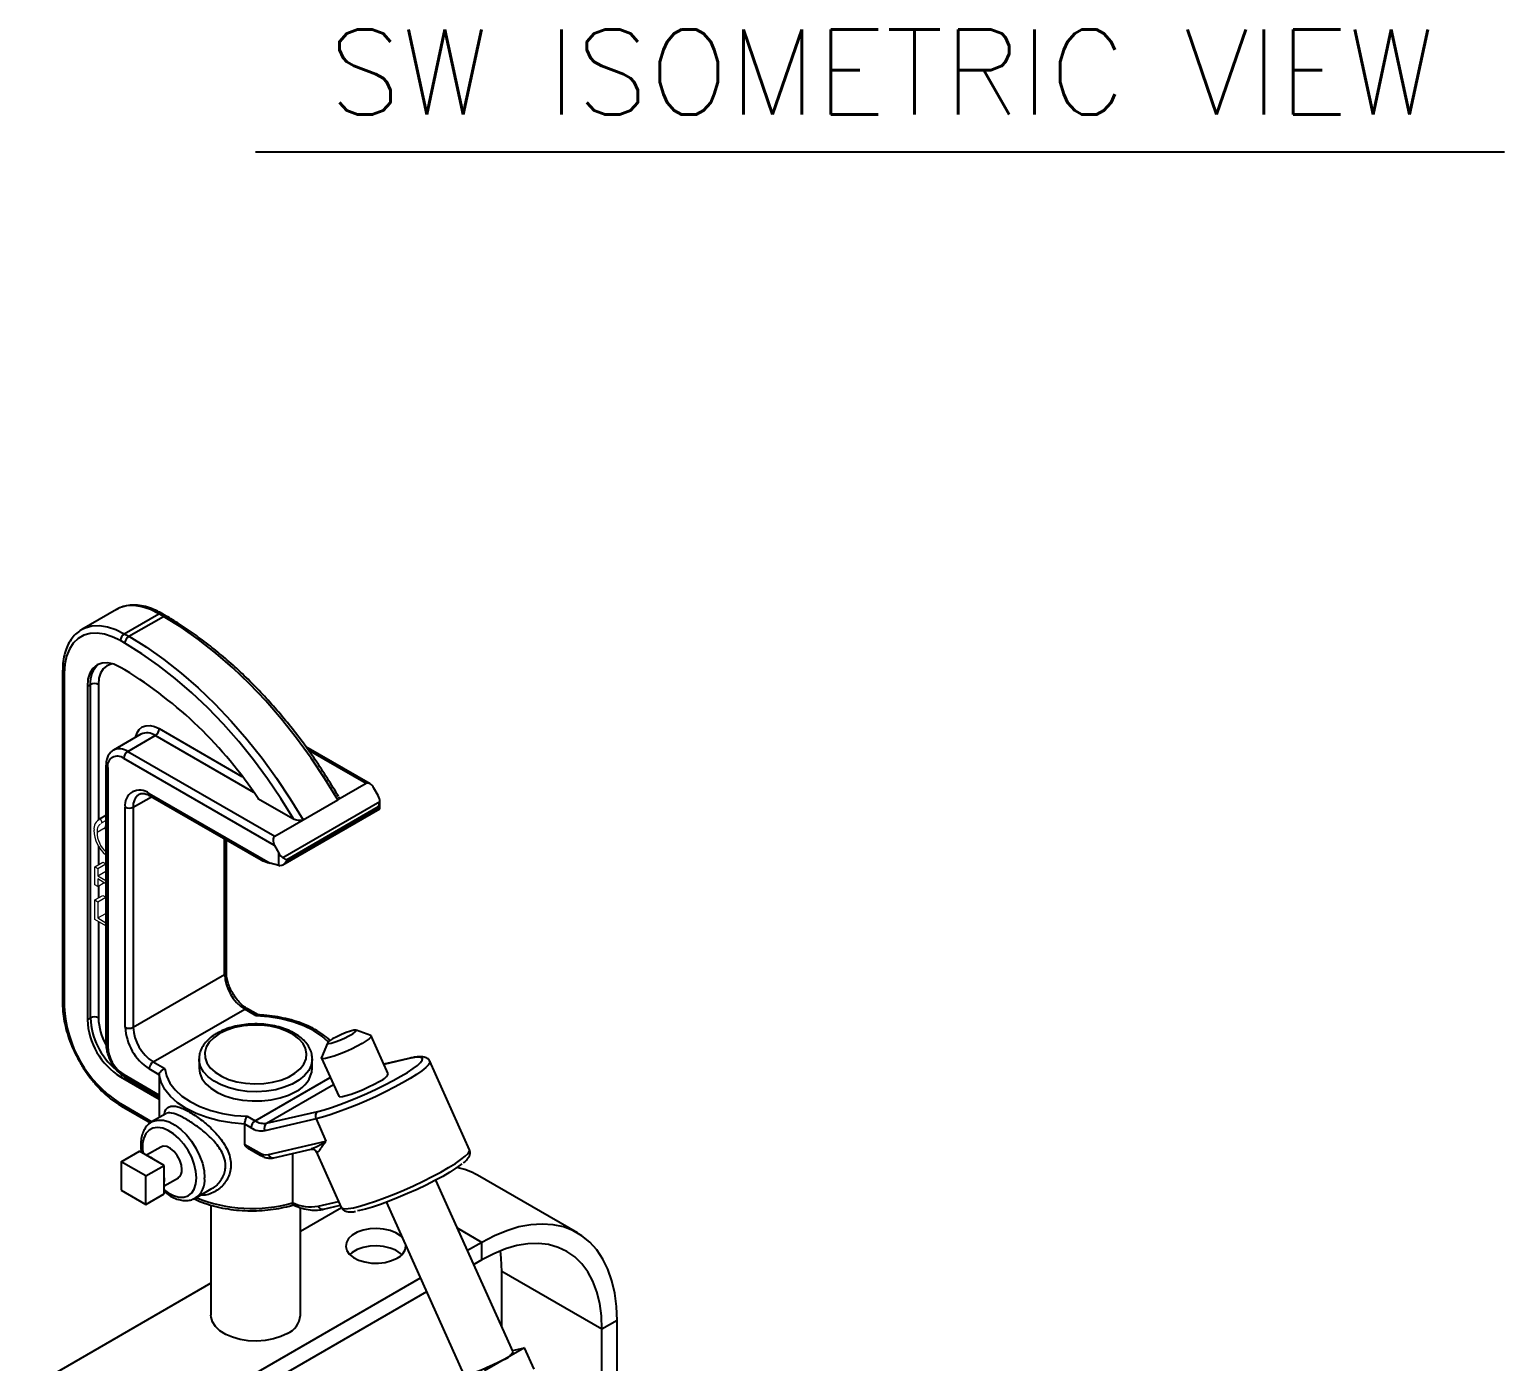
# Model space of a CAD drawing. Extents: x 11 to 120, y 2 to 94.
# Drawn here: x 19.14 to 32.17, y 82.61 to 94.37 of the extents above; entities that cross this region are included whole.
import ezdxf
from ezdxf.enums import TextEntityAlignment as Align

# ---------------------------------------------------------------- set-up
doc = ezdxf.new("R2010")
doc.units = 0
doc.header["$MEASUREMENT"] = 0
doc.layers.add('OBJECT', color=7, linetype='CONTINUOUS')
doc.styles.get("Standard").update_dxf_attribs({"font": 'SIMPLEX'})

msp = doc.modelspace()

# ---------------------------------------------------------------- linework, layer by layer
at = {"layer": 'OBJECT', "color": 1}
msp.add_line((21.138, 93.288), (32.169, 93.288), dxfattribs=at)
at = {"layer": 'OBJECT'}
for p, q in [((19.912, 89.248), (19.606, 89.072)), ((19.981, 89.035), (20.287, 89.211)), ((20.021, 89.012), (20.327, 89.188)), ((20.327, 89.188), (20.287, 89.211)), ((20.352, 89.191), (20.312, 89.214)), ((19.986, 88.95), (19.946, 88.974)), ((19.981, 89.035), (20.021, 89.012)), ((19.436, 88.708), (19.436, 85.765)), ((19.986, 88.715), (19.946, 88.738)), ((19.451, 88.688), (19.451, 85.744)), ((19.681, 88.586), (19.655, 88.57)), ((19.681, 85.642), (19.681, 88.586)), ((19.752, 88.586), (19.752, 87.39)), ((19.655, 88.57), (19.655, 85.627)), ((20.289, 88.197), (21.02, 87.774)), ((20.128, 88.148), (19.886, 88.008)), ((20.011, 87.995), (20.253, 88.135)), ((21.125, 87.632), (20.253, 88.135)), ((21.307, 87.165), (19.976, 87.934)), ((20.011, 87.995), (21.309, 87.246)), ((22.152, 87.709), (21.584, 88.036)), ((22.117, 87.712), (21.606, 88.007)), ((19.819, 87.873), (19.819, 85.409)), ((19.834, 87.853), (19.834, 85.389)), ((22.117, 87.712), (21.866, 87.567)), ((22.223, 87.605), (22.185, 87.672)), ((20.06, 87.503), (20.222, 87.596)), ((20.201, 87.625), (21.27, 87.008)), ((20.211, 87.602), (21.19, 87.037)), ((21.161, 87.58), (21.474, 87.4)), ((21.381, 87.058), (22.237, 87.552)), ((21.56, 87.391), (21.866, 87.567)), ((22.237, 87.489), (22.237, 87.554)), ((19.989, 85.56), (19.989, 87.503)), ((20.06, 87.503), (20.06, 85.56)), ((21.38, 86.994), (22.237, 87.489)), ((22.223, 87.505), (21.415, 87.038)), ((21.415, 87.031), (22.223, 87.497)), ((22.223, 87.497), (22.223, 87.505)), ((21.309, 87.246), (21.56, 87.391)), ((19.752, 87.16), (19.752, 86.996)), ((20.867, 86.026), (20.867, 87.224)), ((20.882, 86.047), (20.882, 87.215)), ((21.307, 87.165), (21.345, 87.098)), ((21.345, 86.989), (21.345, 87.098)), ((21.415, 87.038), (21.415, 87.031)), ((21.345, 86.989), (21.27, 87.008)), ((19.752, 86.807), (19.752, 86.702)), ((19.752, 86.495), (19.752, 85.642)), ((20.06, 85.56), (20.867, 86.026)), ((20.236, 85.254), (21.044, 85.72)), ((21.146, 85.661), (21.044, 85.72)), ((21.162, 85.669), (21.069, 85.723)), ((19.681, 85.642), (19.655, 85.627)), ((22.157, 85.487), (22.027, 85.535)), ((22.311, 85.149), (22.161, 85.484)), ((21.774, 85.421), (21.723, 85.292)), ((20.29, 85.141), (20.201, 85.193)), ((20.236, 85.254), (20.339, 85.195)), ((20.641, 85.279), (20.641, 85.198)), ((21.641, 85.198), (21.641, 85.279)), ((21.723, 85.287), (21.874, 84.952)), ((22.505, 85.287), (22.273, 85.233)), ((22.496, 85.283), (22.274, 85.232)), ((23.03, 84.479), (22.679, 85.26)), ((19.973, 85.138), (19.946, 85.122)), ((19.946, 85.122), (20.288, 84.925)), ((19.976, 85.144), (20.29, 84.962)), ((19.986, 85.121), (20.289, 84.946)), ((20.29, 85.141), (20.29, 84.962)), ((21.136, 84.734), (21.799, 85.117)), ((20.288, 84.947), (20.288, 84.762)), ((21.238, 84.713), (21.828, 85.054)), ((19.946, 84.887), (20.225, 84.726)), ((19.956, 84.864), (20.213, 84.716)), ((21.238, 84.713), (21.689, 84.817)), ((20.216, 84.72), (20.222, 84.724)), ((20.349, 84.797), (20.222, 84.724)), ((21.045, 84.526), (21.045, 84.705)), ((21.101, 84.673), (21.045, 84.705)), ((21.067, 84.774), (21.136, 84.734)), ((21.674, 84.752), (21.223, 84.647)), ((21.674, 84.752), (21.762, 84.554)), ((21.253, 84.436), (21.762, 84.554)), ((19.953, 84.372), (20.116, 84.466)), ((20.207, 84.414), (20.116, 84.466)), ((20.302, 84.503), (20.177, 84.431)), ((20.242, 84.393), (20.207, 84.414)), ((21.045, 84.526), (21.172, 84.453)), ((21.068, 84.497), (21.182, 84.43)), ((21.3, 84.408), (21.632, 84.484)), ((21.467, 84.446), (21.467, 84.013)), ((21.666, 84.475), (21.665, 84.476)), ((21.666, 84.475), (21.676, 84.463)), ((21.676, 84.463), (21.897, 83.97)), ((21.68, 84.458), (21.676, 84.463)), ((20.171, 84.247), (19.953, 84.372)), ((19.953, 84.372), (19.953, 84.121)), ((20.171, 84.247), (20.333, 84.341)), ((20.333, 84.341), (20.242, 84.393)), ((20.333, 84.235), (20.333, 84.341)), ((20.171, 83.995), (20.171, 84.247)), ((20.333, 84.195), (20.333, 84.235)), ((20.333, 84.161), (20.458, 84.232)), ((20.333, 84.089), (20.333, 84.195)), ((23.414, 82.694), (22.732, 84.211)), ((23.983, 83.744), (23.099, 84.254)), ((19.953, 84.121), (20.171, 83.995)), ((20.171, 83.995), (20.333, 84.089)), ((20.609, 84.052), (20.749, 84.133)), ((21.693, 83.982), (21.873, 84.023)), ((20.746, 83.99), (20.746, 83.018)), ((21.467, 84.009), (21.467, 84.013)), ((21.536, 83.018), (21.536, 83.968)), ((21.899, 83.966), (21.536, 83.756)), ((21.74, 83.953), (21.889, 83.988)), ((22.295, 84.014), (22.976, 82.498)), ((23.139, 83.661), (22.924, 83.785)), ((23.139, 83.661), (23.012, 83.588)), ((23.139, 83.507), (23.139, 83.661)), ((23.139, 83.507), (23.067, 83.466)), ((24.199, 82.895), (23.316, 83.405)), ((23.316, 82.913), (23.316, 83.405)), ((20.746, 83.3), (19.144, 82.375)), ((22.595, 83.346), (20.028, 81.864)), ((22.649, 83.225), (20.028, 81.711)), ((24.332, 82.971), (24.199, 82.895)), ((24.199, 77.385), (24.199, 82.895)), ((24.332, 77.231), (24.332, 82.971)), ((23.516, 82.731), (23.163, 82.527)), ((23.408, 82.706), (23.516, 82.731)), ((23.601, 82.542), (23.516, 82.731))]:
    msp.add_line(p, q, dxfattribs=at)
at = {"layer": 'OBJECT', "linetype": 'Continuous', "lineweight": 15}
for p, q in [((19.819, 87.432), (19.753, 87.394)), ((19.768, 87.4), (19.819, 87.429)), ((19.741, 87.282), (19.811, 87.323)), ((19.768, 87.4), (19.784, 87.367)), ((19.784, 87.367), (19.819, 87.387)), ((19.72, 86.978), (19.791, 87.019)), ((19.791, 87.019), (19.818, 87.003)), ((19.72, 86.819), (19.72, 86.978)), ((19.72, 86.978), (19.747, 86.963)), ((19.747, 86.963), (19.818, 87.003)), ((19.747, 86.963), (19.747, 86.897)), ((19.747, 86.897), (19.818, 86.938)), ((19.747, 86.897), (19.819, 86.855)), ((19.818, 87.003), (19.818, 86.938)), ((19.818, 86.938), (19.819, 86.937)), ((19.747, 86.804), (19.72, 86.819)), ((19.819, 86.828), (19.747, 86.87)), ((19.747, 86.87), (19.747, 86.804)), ((19.747, 86.804), (19.804, 86.837)), ((19.72, 86.684), (19.791, 86.725)), ((19.72, 86.513), (19.72, 86.684)), ((19.72, 86.684), (19.747, 86.668)), ((19.747, 86.668), (19.818, 86.709)), ((19.747, 86.668), (19.747, 86.525)), ((19.791, 86.725), (19.818, 86.709)), ((19.818, 86.709), (19.818, 86.566)), ((19.819, 86.456), (19.72, 86.513)), ((19.747, 86.525), (19.818, 86.566)), ((19.747, 86.525), (19.819, 86.483)), ((19.818, 86.566), (19.819, 86.565))]:
    msp.add_line(p, q, dxfattribs=at)
at = {"layer": 'OBJECT', "flags": 128}
for points in [[(20.287, 89.211), (20.211, 89.249), (20.137, 89.273), (20.066, 89.283), (20, 89.28), (19.939, 89.262), (19.912, 89.248)], [(19.609, 89.074), (19.634, 89.086), (19.694, 89.103), (19.761, 89.107), (19.832, 89.096), (19.906, 89.072), (19.981, 89.035)], [(21.866, 87.567), (21.752, 87.755), (21.631, 87.937), (21.503, 88.112), (21.369, 88.28), (21.23, 88.441), (21.087, 88.592), (20.939, 88.733), (20.789, 88.864), (20.636, 88.984), (20.482, 89.092), (20.327, 89.188)], [(19.946, 88.974), (19.875, 89.008), (19.806, 89.031), (19.74, 89.041), (19.678, 89.037), (19.622, 89.021), (19.572, 88.992), (19.529, 88.951), (19.496, 88.899), (19.471, 88.837), (19.456, 88.766), (19.451, 88.688)], [(20.021, 89.012), (20.176, 88.916), (20.331, 88.808), (20.484, 88.688), (20.634, 88.557), (20.781, 88.415), (20.925, 88.264), (21.064, 88.104), (21.198, 87.936), (21.325, 87.76), (21.446, 87.578), (21.56, 87.391)], [(21.474, 87.4), (21.363, 87.579), (21.245, 87.753), (21.121, 87.921), (20.991, 88.082), (20.857, 88.235), (20.718, 88.379), (20.576, 88.514), (20.431, 88.64), (20.284, 88.754), (20.135, 88.858), (19.986, 88.95)], [(19.946, 88.738), (19.889, 88.765), (19.834, 88.777), (19.784, 88.775), (19.74, 88.759), (19.704, 88.729), (19.677, 88.686), (19.66, 88.633), (19.655, 88.57)], [(19.88, 88.768), (19.866, 88.766), (19.827, 88.751), (19.795, 88.725), (19.772, 88.688), (19.757, 88.641), (19.752, 88.586)], [(20.081, 88.12), (20.093, 88.159), (20.112, 88.19), (20.139, 88.212), (20.171, 88.223), (20.208, 88.225), (20.247, 88.216), (20.289, 88.197)], [(21.782, 85.431), (21.724, 85.482), (21.651, 85.532), (21.565, 85.574), (21.47, 85.609), (21.367, 85.635), (21.258, 85.653), (21.146, 85.661)], [(20.823, 85.504), (20.771, 85.468), (20.731, 85.428), (20.705, 85.384), (20.692, 85.338), (20.694, 85.291), (20.71, 85.246), (20.74, 85.202), (20.783, 85.163), (20.838, 85.129), (20.902, 85.1), (20.974, 85.079), (21.051, 85.066), (21.131, 85.061), (21.212, 85.064), (21.29, 85.075), (21.363, 85.094), (21.43, 85.121), (21.487, 85.154), (21.533, 85.192), (21.566, 85.234), (21.586, 85.28), (21.591, 85.326), (21.582, 85.372), (21.559, 85.417), (21.522, 85.459), (21.473, 85.496), (21.414, 85.527), (21.346, 85.552), (21.271, 85.569), (21.192, 85.578), (21.111, 85.579), (21.031, 85.572), (20.955, 85.557), (20.885, 85.534), (20.823, 85.504)], [(22.157, 85.487), (22.161, 85.484), (22.159, 85.474), (22.144, 85.459), (22.118, 85.44), (22.081, 85.417), (22.036, 85.393), (21.986, 85.368), (21.934, 85.344), (21.881, 85.323), (21.833, 85.305), (21.79, 85.292), (21.757, 85.284), (21.734, 85.282), (21.723, 85.286), (21.723, 85.292)], [(21.82, 85.457), (21.793, 85.439), (21.777, 85.426), (21.774, 85.417), (21.786, 85.416), (21.809, 85.42), (21.843, 85.431), (21.884, 85.446), (21.926, 85.465), (21.965, 85.485), (21.998, 85.503), (22.02, 85.519), (22.029, 85.53), (22.025, 85.535), (22.007, 85.534), (21.977, 85.526), (21.94, 85.513), (21.898, 85.496), (21.857, 85.476), (21.82, 85.457)], [(20.339, 85.195), (20.353, 85.13), (20.383, 85.067), (20.429, 85.008), (20.489, 84.953), (20.563, 84.904), (20.649, 84.861), (20.744, 84.826), (20.847, 84.8), (20.955, 84.782), (21.067, 84.774)], [(21.641, 85.282), (21.641, 85.273), (21.632, 85.225), (21.609, 85.178), (21.572, 85.133), (21.523, 85.093), (21.464, 85.059), (21.394, 85.031), (21.318, 85.009), (21.236, 84.996), (21.152, 84.991), (21.067, 84.994), (20.985, 85.005), (20.907, 85.025), (20.835, 85.051), (20.773, 85.084), (20.721, 85.123), (20.681, 85.166), (20.655, 85.213), (20.642, 85.261), (20.641, 85.28)], [(20.641, 85.198), (20.647, 85.155), (20.666, 85.107), (20.7, 85.062), (20.746, 85.021), (20.803, 84.985), (20.87, 84.955), (20.945, 84.932), (21.026, 84.917), (21.109, 84.91), (21.194, 84.911), (21.277, 84.92), (21.357, 84.937), (21.43, 84.962), (21.495, 84.994)], [(22.679, 85.26), (22.679, 85.247), (22.668, 85.228), (22.644, 85.204), (22.608, 85.175), (22.561, 85.143), (22.504, 85.107), (22.439, 85.069), (22.366, 85.03), (22.287, 84.99), (22.205, 84.95), (22.12, 84.912), (22.036, 84.876), (21.953, 84.843), (21.873, 84.813), (21.799, 84.787), (21.732, 84.767), (21.674, 84.752)], [(21.689, 84.817), (21.745, 84.832), (21.811, 84.852), (21.883, 84.877), (21.96, 84.907), (22.041, 84.94), (22.123, 84.975), (22.204, 85.013), (22.282, 85.051), (22.356, 85.089), (22.423, 85.127), (22.482, 85.162), (22.532, 85.195), (22.57, 85.224), (22.585, 85.237)], [(22.585, 85.237), (22.597, 85.249), (22.612, 85.269), (22.614, 85.284), (22.602, 85.293), (22.579, 85.296), (22.543, 85.292), (22.496, 85.283)], [(22.505, 85.287), (22.504, 85.286), (22.496, 85.283)], [(21.045, 84.705), (20.93, 84.715), (20.819, 84.734), (20.713, 84.762), (20.616, 84.799), (20.528, 84.842), (20.452, 84.893), (20.389, 84.95), (20.34, 85.011), (20.307, 85.075), (20.29, 85.141)], [(21.874, 84.952), (21.874, 84.951), (21.884, 84.947), (21.907, 84.949), (21.941, 84.957), (21.983, 84.97), (22.032, 84.988), (22.084, 85.009), (22.137, 85.033), (22.187, 85.058), (22.231, 85.082)], [(20.619, 84.23), (20.614, 84.288), (20.599, 84.35), (20.576, 84.412), (20.545, 84.472), (20.506, 84.529), (20.463, 84.578), (20.416, 84.619), (20.368, 84.65), (20.32, 84.669), (20.275, 84.676), (20.234, 84.67), (20.199, 84.652), (20.171, 84.622), (20.152, 84.582), (20.143, 84.533), (20.143, 84.477), (20.146, 84.449)], [(20.222, 84.724), (20.236, 84.731), (20.279, 84.741), (20.326, 84.739), (20.377, 84.724), (20.429, 84.697), (20.48, 84.658), (20.529, 84.61), (20.574, 84.554), (20.614, 84.492), (20.646, 84.426), (20.67, 84.359), (20.685, 84.293), (20.69, 84.23)], [(20.49, 84.304), (20.486, 84.344), (20.471, 84.387), (20.449, 84.427), (20.42, 84.463), (20.388, 84.49), (20.356, 84.506), (20.325, 84.51), (20.302, 84.503)], [(21.897, 83.97), (21.904, 83.963), (21.925, 83.958), (21.958, 83.96), (22.004, 83.967), (22.06, 83.98), (22.126, 84), (22.199, 84.024), (22.279, 84.053), (22.363, 84.086), (22.449, 84.122), (22.535, 84.161), (22.62, 84.201), (22.701, 84.242), (22.777, 84.282), (22.845, 84.321), (22.905, 84.358), (22.954, 84.392), (22.992, 84.421), (23.017, 84.447), (23.03, 84.467), (23.03, 84.479)], [(22.962, 84.354), (22.951, 84.346), (22.909, 84.315), (22.856, 84.281), (22.793, 84.244), (22.723, 84.206), (22.646, 84.167), (22.566, 84.128), (22.483, 84.091), (22.4, 84.056), (22.32, 84.024), (22.244, 83.996), (22.173, 83.973), (22.111, 83.954), (22.058, 83.942), (22.04, 83.939)], [(20.333, 84.124), (20.368, 84.099), (20.416, 84.074), (20.463, 84.061), (20.506, 84.061), (20.545, 84.073), (20.576, 84.097), (20.599, 84.132), (20.614, 84.177), (20.619, 84.23)], [(22.434, 83.705), (22.419, 83.718), (22.378, 83.744), (22.328, 83.765), (22.271, 83.778), (22.21, 83.783), (22.148, 83.78), (22.09, 83.769), (22.037, 83.75), (21.994, 83.725), (21.961, 83.695), (21.942, 83.661), (21.936, 83.625), (21.945, 83.59), (21.968, 83.557), (22.004, 83.528), (22.05, 83.504), (22.104, 83.488), (22.163, 83.478), (22.225, 83.477), (22.285, 83.484), (22.341, 83.5), (22.39, 83.522), (22.39, 83.522)], [(24.332, 82.971), (24.327, 83.096), (24.312, 83.213), (24.287, 83.322), (24.252, 83.423), (24.207, 83.513), (24.154, 83.594), (24.091, 83.663), (24.021, 83.72), (23.943, 83.765), (23.858, 83.797), (23.767, 83.817), (23.671, 83.823), (23.57, 83.816), (23.465, 83.797), (23.358, 83.764), (23.249, 83.718), (23.139, 83.661)], [(22.432, 83.553), (22.419, 83.564), (22.378, 83.591), (22.328, 83.611), (22.271, 83.624), (22.21, 83.63), (22.148, 83.627), (22.09, 83.615), (22.037, 83.597), (21.994, 83.572), (21.972, 83.553)], [(24.199, 82.895), (24.194, 83.012), (24.179, 83.122), (24.154, 83.224), (24.119, 83.317), (24.074, 83.4), (24.021, 83.472), (23.959, 83.533), (23.889, 83.581), (23.812, 83.617), (23.728, 83.641), (23.639, 83.651), (23.545, 83.648), (23.447, 83.632), (23.346, 83.603), (23.243, 83.561), (23.139, 83.507)], [(23.316, 83.405), (23.31, 83.522), (23.303, 83.587)], [(21.421, 82.856), (21.363, 82.829), (21.297, 82.808), (21.225, 82.795), (21.151, 82.79), (21.076, 82.793), (21.003, 82.804), (20.936, 82.823), (20.876, 82.849), (20.825, 82.881), (20.786, 82.918), (20.76, 82.959), (20.747, 83.001), (20.746, 83.018)], [(23.334, 82.628), (23.289, 82.604), (23.239, 82.579), (23.186, 82.555), (23.134, 82.533), (23.085, 82.516), (23.043, 82.502), (23.01, 82.495), (22.987, 82.493), (22.976, 82.497), (22.976, 82.498)]]:
    msp.add_lwpolyline(points, dxfattribs=at)
at = {"layer": 'OBJECT'}
for centre, radius, start, end in [((20.301, 89.191), 0.0252, 65.6944, 125.6158), ((20.341, 89.168), 0.025, 65.4851, 125.8094), ((20.023, 88.97), 0.0768, 122.6062, 177.3937), ((20.063, 88.947), 0.0768, 122.6062, 177.3937), ((19.46, 88.71), 0.0239, 183.9358, 247.3698), ((19.894, 88.605), 0.214, 131.0984, 185.1335), ((18.021, 85.504), 3.765, 33.4707, 58.5356), ((19.717, 88.518), 0.0769, 62.6098, 117.3902), ((20.212, 88.2), 0.0768, 302.6062, 357.3937), ((20.18, 88.033), 0.126, 54.3828, 114.3061), ((19.92, 87.867), 0.0873, 50.7963, 189.2141), ((19.938, 87.896), 0.123, 53.6819, 115.3816), ((20.052, 87.931), 0.0768, 122.6044, 177.3955), ((19.845, 87.875), 0.0251, 185.7104, 245.6241), ((20.118, 87.524), 0.131, 50.7966, 189.2138), ((20.182, 87.516), 0.123, 124.8711, 186.3099), ((20.228, 87.624), 0.027, 176.6332, 232.0551), ((20.024, 87.571), 0.0769, 242.6096, 297.3904), ((20.857, 86.049), 0.0251, 294.3744, 354.3054), ((21.251, 86.044), 0.384, 182.6054, 237.3945), ((19.461, 85.767), 0.0251, 185.6952, 245.625), ((20.521, 85.791), 1.071, 182.4871, 237.5129), ((21.058, 85.701), 0.0239, 63.6541, 127.3217), ((20.287, 85.655), 0.633, 182.6055, 237.3946), ((19.717, 85.574), 0.0769, 62.6098, 117.3902), ((20.319, 85.672), 0.638, 182.6498, 229.6447), ((20.269, 85.659), 0.517, 181.8867, 209.3009), ((20.45, 85.581), 0.461, 182.6055, 237.3945), ((20.024, 85.628), 0.0769, 242.6096, 297.3904), ((20.443, 85.578), 0.384, 182.6054, 237.3945), ((19.845, 85.412), 0.0251, 185.6948, 245.6253), ((20.141, 85.403), 0.307, 182.6056, 237.3944), ((20.278, 85.189), 0.0768, 122.6049, 177.395), ((21.396, 85.219), 0.246, 293.6249, 355.0549), ((20, 85.141), 0.0248, 173.8632, 234.8251), ((22.185, 85.22), 0.146, 288.7889, 330.4679), ((19.97, 84.884), 0.0239, 172.5927, 236.1092), ((21.719, 84.776), 0.0515, 126.297, 207.8016), ((21.178, 84.67), 0.0768, 122.6049, 177.395), ((21.195, 84.817), 0.172, 236.6988, 279.2315), ((21.215, 84.854), 0.143, 236.6987, 279.2317), ((21.268, 84.671), 0.0515, 126.2973, 207.8014), ((20.152, 84.278), 0.147, 52.0319, 67.9735), ((21.235, 84.549), 0.114, 236.6989, 279.2317), ((21.196, 84.45), 0.024, 172.7463, 235.9574), ((21.293, 84.45), 0.0423, 198.6052, 278.8714), ((21.635, 84.438), 0.0489, 24.1642, 50.3606), ((20.414, 84.295), 0.0765, 304.8225, 6.4898), ((22.809, 83.75), 0.582, 60.1371, 79.2059), ((20.188, 84.215), 0.147, 352.0293, 7.9707), ((20.504, 84.207), 0.187, 304.6668, 7.0216), ((21.109, 85.28), 1.32, 248.0111, 285.7119), ((21.627, 84.338), 0.363, 243.8079, 280.5074), ((21.734, 83.997), 0.0437, 200.0823, 277.3943), ((22.338, 83.641), 0.13, 293.3755, 355.3044), ((21.341, 83.035), 0.196, 293.8664, 354.8135), ((23.287, 82.766), 0.146, 288.7888, 330.4678)]:
    msp.add_arc(centre, radius, start, end, dxfattribs=at)
at = {"layer": 'OBJECT', "linetype": 'Continuous', "lineweight": 15}
for centre, radius, start, end in [((19.808, 87.313), 0.0949, 114.3865, 188.352), ((19.986, 87.299), 0.273, 179.9121, 232.2609), ((19.968, 87.282), 0.228, 179.8493, 229.1791)]:
    msp.add_arc(centre, radius, start, end, dxfattribs=at)
at = {"layer": 'OBJECT'}
for centre, major_axis, ratio, start_param, end_param in [((22.15, 87.652), (-0.0326, 0.0603), 0.595383, 4.729283, 6.30008), ((22.187, 87.585), (-0.0348, 0.0642), 0.558702, 3.910079, 4.727266), ((22.187, 87.525), (0.0354, 0.0612), 0.577335, 4.71243, 5.466039), ((22.187, 87.518), (0.05, -0.0289), 0.00007, 6.283145, 7.068624), ((21.343, 87.186), (-0.0326, 0.0603), 0.595383, 0.016894, 1.587691), ((21.305, 87.029), (0.132, -0.027), 0.206185, 3.699612, 4.485092), ((21.38, 87.118), (-0.0348, 0.0642), 0.558702, 1.585674, 2.402861), ((21.38, 87.052), (0.0354, 0.0612), 0.577335, 3.41167, 4.71243), ((21.38, 87.059), (0.05, -0.0289), 0.00007, 0.785439, 1.539048), ((21.38, 87.009), (0.0498, 0.0096), 0.40502, 3.849247, 4.119283)]:
    msp.add_ellipse(centre, major_axis=major_axis, ratio=ratio, start_param=start_param, end_param=end_param, dxfattribs=at)
for points, knots in [([(20.312, 89.214), (20.299, 89.221), (20.263, 89.24), (20.203, 89.265), (20.133, 89.284), (20.065, 89.29), (20.001, 89.283), (19.948, 89.269), (19.92, 89.252), (19.909, 89.245)], [0, 0, 0, 0, 0.087248, 0.252462, 0.417722, 0.581865, 0.743604, 0.90203, 1, 1, 1, 1]), ([(21.873, 87.597), (21.862, 87.616), (21.817, 87.691), (21.736, 87.82), (21.626, 87.982), (21.511, 88.138), (21.391, 88.288), (21.267, 88.431), (21.139, 88.568), (21.008, 88.697), (20.874, 88.817), (20.738, 88.929), (20.6, 89.032), (20.471, 89.119), (20.388, 89.169), (20.352, 89.191)], [0, 0, 0, 0, 0.028078, 0.110473, 0.192881, 0.275296, 0.357721, 0.440158, 0.52261, 0.605082, 0.687575, 0.770092, 0.852633, 0.935201, 1, 1, 1, 1]), ([(19.61, 89.072), (19.601, 89.068), (19.575, 89.054), (19.538, 89.02), (19.501, 88.971), (19.471, 88.914), (19.45, 88.848), (19.438, 88.779), (19.437, 88.73), (19.436, 88.708)], [0, 0, 0, 0, 0.076251, 0.230456, 0.384951, 0.541582, 0.70114, 0.863227, 1, 1, 1, 1]), ([(19.886, 88.006), (19.879, 88.002), (19.86, 87.991), (19.84, 87.963), (19.824, 87.926), (19.82, 87.895), (19.82, 87.876), (19.819, 87.873)], [0, 0, 0, 0, 0.167047, 0.415986, 0.668041, 0.942765, 1, 1, 1, 1]), ([(20.112, 87.617), (20.117, 87.619), (20.127, 87.625), (20.15, 87.625), (20.179, 87.619), (20.201, 87.608), (20.211, 87.602)], [0, 0, 0, 0, 0.245732, 0.509127, 0.761475, 1, 1, 1, 1]), ([(21.872, 87.596), (21.874, 87.594), (21.878, 87.588), (21.877, 87.579), (21.873, 87.572), (21.868, 87.569), (21.866, 87.567)], [0, 0, 0, 0, 0.262643, 0.574229, 0.821705, 1, 1, 1, 1]), ([(21.56, 87.391), (21.557, 87.389), (21.55, 87.386), (21.535, 87.384), (21.515, 87.385), (21.493, 87.39), (21.481, 87.396), (21.474, 87.4)], [0, 0, 0, 0, 0.138343, 0.27604, 0.470202, 0.74205, 1, 1, 1, 1]), ([(21.069, 85.723), (21.063, 85.726), (21.044, 85.738), (21.013, 85.764), (20.977, 85.802), (20.945, 85.848), (20.918, 85.897), (20.898, 85.948), (20.885, 85.997), (20.882, 86.029), (20.882, 86.045), (20.882, 86.047)], [0, 0, 0, 0, 0.067195, 0.197029, 0.32808, 0.460156, 0.592758, 0.725243, 0.856826, 0.97968, 1, 1, 1, 1]), ([(19.436, 85.765), (19.436, 85.75), (19.437, 85.708), (19.446, 85.636), (19.464, 85.549), (19.491, 85.46), (19.526, 85.372), (19.568, 85.285), (19.617, 85.202), (19.672, 85.123), (19.732, 85.049), (19.796, 84.983), (19.863, 84.925), (19.917, 84.887), (19.949, 84.869), (19.956, 84.864)], [0, 0, 0, 0, 0.0448172, 0.1293526, 0.2137878, 0.2980886, 0.3822682, 0.4663667, 0.5504366, 0.6345317, 0.7186935, 0.8029817, 0.8874535, 0.972156, 1, 1, 1, 1]), ([(21.64, 85.283), (21.64, 85.296), (21.638, 85.325), (21.622, 85.37), (21.594, 85.415), (21.556, 85.457), (21.506, 85.495), (21.447, 85.527), (21.381, 85.554), (21.308, 85.573), (21.232, 85.586), (21.153, 85.59), (21.074, 85.588), (20.996, 85.578), (20.923, 85.56), (20.855, 85.537), (20.817, 85.516), (20.798, 85.506)], [0, 0, 0, 0, 0.049755, 0.113338, 0.177704, 0.243923, 0.312005, 0.381218, 0.450763, 0.52019, 0.589444, 0.658578, 0.727688, 0.796868, 0.866209, 0.935826, 1, 1, 1, 1]), ([(21.159, 85.67), (21.157, 85.669), (21.153, 85.668), (21.149, 85.664), (21.146, 85.661), (21.146, 85.661)], [0, 0, 0, 0, 0.531199, 0.989388, 1, 1, 1, 1]), ([(21.798, 85.442), (21.792, 85.448), (21.769, 85.472), (21.718, 85.509), (21.647, 85.552), (21.566, 85.589), (21.478, 85.619), (21.385, 85.643), (21.288, 85.66), (21.212, 85.668), (21.169, 85.669), (21.159, 85.67)], [0, 0, 0, 0, 0.044141, 0.174626, 0.305946, 0.437516, 0.568982, 0.700264, 0.831367, 0.962338, 1, 1, 1, 1]), ([(20.798, 85.506), (20.788, 85.5), (20.759, 85.483), (20.717, 85.448), (20.679, 85.403), (20.653, 85.354), (20.641, 85.312), (20.642, 85.287), (20.643, 85.28)], [0, 0, 0, 0, 0.109116, 0.315301, 0.5212, 0.723281, 0.918676, 1, 1, 1, 1]), ([(19.819, 85.409), (19.82, 85.4), (19.821, 85.375), (19.83, 85.331), (19.849, 85.279), (19.875, 85.23), (19.909, 85.185), (19.946, 85.147), (19.973, 85.13), (19.986, 85.121)], [0, 0, 0, 0, 0.084368, 0.238909, 0.392867, 0.54638, 0.700223, 0.855221, 1, 1, 1, 1]), ([(20.29, 85.141), (20.291, 85.146), (20.292, 85.155), (20.299, 85.168), (20.311, 85.181), (20.324, 85.19), (20.334, 85.194), (20.339, 85.195), (20.339, 85.195)], [0, 0, 0, 0, 0.197777, 0.395365, 0.598087, 0.812873, 0.995764, 1, 1, 1, 1]), ([(22.678, 85.259), (22.678, 85.261), (22.674, 85.272), (22.658, 85.286), (22.638, 85.296), (22.615, 85.3), (22.586, 85.301), (22.549, 85.296), (22.519, 85.29), (22.505, 85.287)], [0, 0, 0, 0, 0.029634, 0.147465, 0.262281, 0.396479, 0.583207, 0.817642, 1, 1, 1, 1]), ([(20.29, 84.962), (20.29, 84.959), (20.29, 84.953), (20.29, 84.947), (20.289, 84.947), (20.289, 84.947)], [0, 0, 0, 0, 0.295943, 0.590032, 1, 1, 1, 1]), ([(20.335, 84.789), (20.337, 84.799), (20.344, 84.836), (20.369, 84.857), (20.406, 84.866), (20.442, 84.862), (20.485, 84.848), (20.546, 84.82), (20.63, 84.767), (20.733, 84.685), (20.814, 84.601), (20.868, 84.525), (20.9, 84.462), (20.919, 84.399), (20.923, 84.346), (20.917, 84.276), (20.884, 84.196), (20.818, 84.129), (20.752, 84.093), (20.701, 84.077), (20.667, 84.077), (20.652, 84.077)], [0, 0, 0, 0, 0.031647, 0.113114, 0.156727, 0.200305, 0.241406, 0.282485, 0.356519, 0.430655, 0.512645, 0.558299, 0.603932, 0.647976, 0.691999, 0.716831, 0.799022, 0.879635, 0.923293, 0.966925, 1, 1, 1, 1]), ([(20.749, 84.135), (20.752, 84.136), (20.787, 84.149), (20.836, 84.206), (20.87, 84.276), (20.878, 84.353), (20.868, 84.402), (20.844, 84.456), (20.821, 84.496), (20.768, 84.563), (20.69, 84.637), (20.591, 84.71), (20.494, 84.769), (20.412, 84.802), (20.366, 84.811), (20.354, 84.797), (20.352, 84.796)], [0, 0, 0, 0, 0.009574, 0.111598, 0.213448, 0.243964, 0.3447, 0.352097, 0.409468, 0.466895, 0.572114, 0.668331, 0.76481, 0.871214, 0.983192, 1, 1, 1, 1]), ([(20.215, 84.718), (20.208, 84.713), (20.188, 84.701), (20.163, 84.669), (20.142, 84.627), (20.129, 84.576), (20.126, 84.52), (20.128, 84.479), (20.133, 84.457), (20.133, 84.456)], [0, 0, 0, 0, 0.098124, 0.268248, 0.440716, 0.619756, 0.805368, 0.99454, 1, 1, 1, 1]), ([(21.045, 84.705), (21.046, 84.71), (21.046, 84.719), (21.05, 84.735), (21.055, 84.751), (21.061, 84.765), (21.065, 84.772), (21.067, 84.774), (21.067, 84.774)], [0, 0, 0, 0, 0.197777, 0.395365, 0.598087, 0.812873, 0.995764, 1, 1, 1, 1]), ([(21.762, 84.554), (21.762, 84.554), (21.752, 84.547), (21.714, 84.524), (21.669, 84.496), (21.64, 84.489), (21.63, 84.486)], [0, 0, 0, 0, 0.003253, 0.203362, 0.745963, 1, 1, 1, 1]), ([(21.762, 84.554), (21.762, 84.554), (21.754, 84.544), (21.737, 84.521), (21.715, 84.491), (21.699, 84.468), (21.687, 84.455), (21.682, 84.457), (21.68, 84.458)], [0, 0, 0, 0, 0.0027506, 0.1764569, 0.4108776, 0.6494404, 0.8225932, 1, 1, 1, 1]), ([(21.068, 84.497), (21.067, 84.498), (21.06, 84.5), (21.053, 84.508), (21.046, 84.518), (21.046, 84.524), (21.045, 84.526)], [0, 0, 0, 0, 0.097442, 0.481141, 0.777167, 1, 1, 1, 1]), ([(21.182, 84.43), (21.19, 84.426), (21.211, 84.415), (21.246, 84.405), (21.278, 84.403), (21.295, 84.407), (21.3, 84.408)], [0, 0, 0, 0, 0.2062704, 0.5523692, 0.8749977, 1, 1, 1, 1]), ([(21.631, 84.484), (21.632, 84.484), (21.639, 84.486), (21.656, 84.483), (21.662, 84.477), (21.664, 84.476)], [0, 0, 0, 0, 0.14697, 0.753418, 1, 1, 1, 1]), ([(22.977, 84.364), (22.981, 84.367), (22.997, 84.38), (23.013, 84.398), (23.028, 84.421), (23.035, 84.443), (23.036, 84.465), (23.03, 84.475), (23.029, 84.478)], [0, 0, 0, 0, 0.08587, 0.416657, 0.617622, 0.783153, 0.939653, 1, 1, 1, 1]), ([(20.333, 84.109), (20.349, 84.097), (20.381, 84.072), (20.433, 84.047), (20.484, 84.031), (20.533, 84.029), (20.575, 84.035), (20.599, 84.048), (20.61, 84.054)], [0, 0, 0, 0, 0.168813, 0.354203, 0.540509, 0.705281, 0.864093, 1, 1, 1, 1]), ([(20.595, 84.047), (20.619, 84.036), (20.669, 84.013), (20.754, 83.986), (20.848, 83.963), (20.946, 83.948), (21.046, 83.94), (21.147, 83.939), (21.248, 83.946), (21.346, 83.96), (21.422, 83.976), (21.463, 83.989), (21.475, 83.993)], [0, 0, 0, 0, 0.0941369, 0.2024322, 0.3105719, 0.4185706, 0.5264713, 0.6343291, 0.7422036, 0.8501386, 0.9581955, 1, 1, 1, 1]), ([(21.473, 83.992), (21.472, 83.992), (21.471, 83.992), (21.469, 83.997), (21.467, 84.003), (21.467, 84.008), (21.467, 84.009)], [0, 0, 0, 0, 0.101714, 0.536816, 0.912073, 1, 1, 1, 1]), ([(21.473, 83.992), (21.481, 83.988), (21.513, 83.973), (21.569, 83.956), (21.638, 83.944), (21.695, 83.945), (21.728, 83.951), (21.74, 83.953)], [0, 0, 0, 0, 0.092324, 0.348625, 0.604335, 0.857165, 1, 1, 1, 1]), ([(21.897, 83.971), (21.898, 83.969), (21.901, 83.959), (21.916, 83.945), (21.937, 83.934), (21.96, 83.93), (21.986, 83.929), (22.01, 83.932), (22.022, 83.934)], [0, 0, 0, 0, 0.033063, 0.1869784, 0.3358405, 0.5082095, 0.7461452, 1, 1, 1, 1])]:
    msp.add_open_spline(points, degree=3, knots=knots, dxfattribs=at)
at = {"layer": 'OBJECT', "linetype": 'Continuous', "lineweight": 15}
msp.add_open_spline([(19.767, 87.35), (19.76, 87.345), (19.743, 87.331), (19.741, 87.301), (19.741, 87.282)], degree=3, knots=[0, 0, 0, 0, 0.395589, 1, 1, 1, 1], dxfattribs=at)
for points in [[(19.784, 87.367), (19.777, 87.36)], [(19.819, 87.372), (19.811, 87.323)], [(19.811, 87.323), (19.819, 87.272)]]:
    msp.add_open_spline(points, degree=1, dxfattribs=at)

# ---------------------------------------------------------------- texts
at = {"layer": 'OBJECT', "color": 1}
msp.add_text('SW ISOMETRIC VIEW', height=0.75, dxfattribs=at).set_placement((26.67, 93.619), align=Align.CENTER)

doc.saveas('drawing.dxf')
